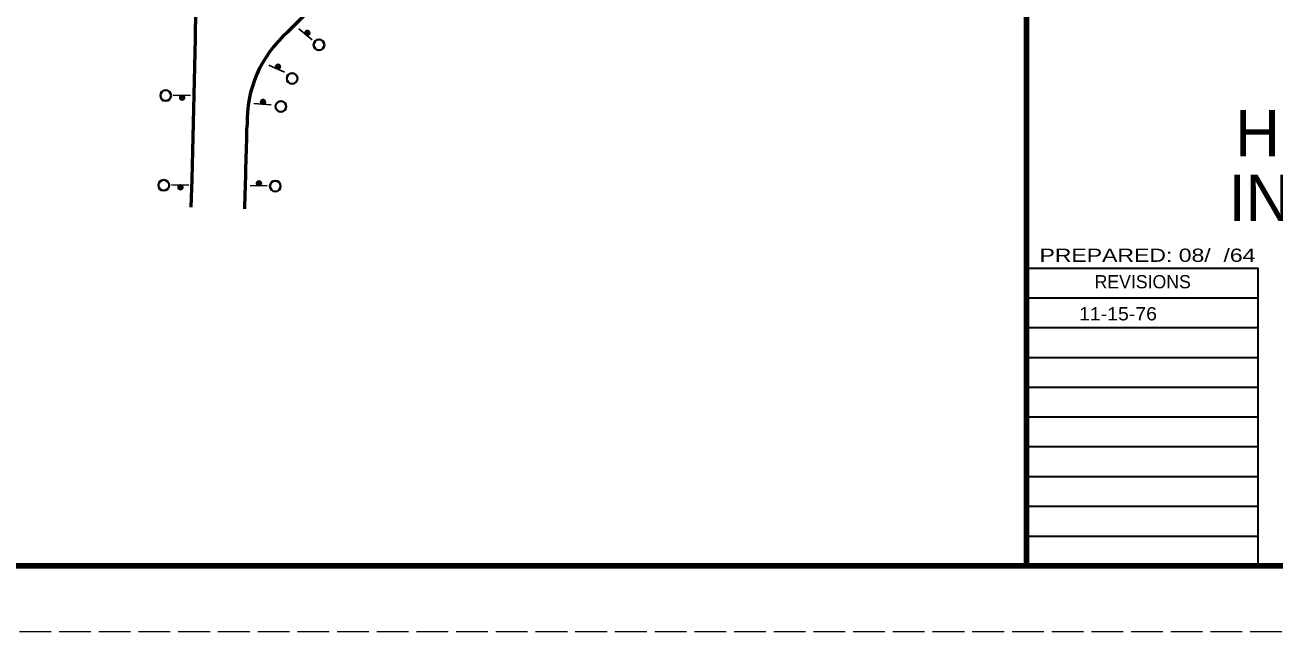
# Model space of a CAD drawing. Extents: x 354 to 1034, y -85 to 443.
# Drawn here: x 700.1 to 889, y 3 to 94.7 of the extents above; entities that cross this region are included whole.
import ezdxf
from ezdxf.enums import TextEntityAlignment as Align

# ---------------------------------------------------------------- set-up
doc = ezdxf.new("R2010")
doc.units = 0
doc.header["$LTSCALE"] = 0.8
doc.linetypes.add('LONG_DASHED', pattern=[7.5, 6, -1.5])
for name, color, linetype, lineweight in [('1', 7, 'Continuous', 40), ('4', 7, 'Continuous', 25), ('61', 7, 'Continuous', 35)]:
    doc.layers.add(name, color=color, linetype=linetype, lineweight=lineweight)

msp = doc.modelspace()

# ---------------------------------------------------------------- linework, layer by layer
at = {"layer": '1', "lineweight": 35}
for p, q in [((886.489, 53.4281), (851.509, 53.4281)), ((886.489, 48.9281), (851.509, 48.9281)), ((886.489, 44.4281), (851.509, 44.4281)), ((886.489, 39.9081), (851.509, 39.9081)), ((886.489, 35.4281), (851.509, 35.4281)), ((886.489, 30.9481), (851.509, 30.9481)), ((886.489, 26.4481), (851.509, 26.4481)), ((886.489, 21.9481), (851.509, 21.9481)), ((886.489, 17.4281), (851.509, 17.4281))]:
    msp.add_line(p, q, dxfattribs=at)
at = {"layer": '1', "lineweight": 158}
msp.add_lwpolyline([(851.489, 12.9881), (851.489, 104.5681), (1023.149, 104.5681)], dxfattribs=at)
at = {"layer": '1', "lineweight": 35}
msp.add_lwpolyline([(886.489, 12.9481), (886.489, 57.9081), (851.509, 57.9081)], dxfattribs=at)
at = {"layer": '1'}
for centre, radius in [((742.7867, 93.4986), 0.3159), ((742.7879, 93.4873), 0.2917), ((742.7843, 93.5214), 0.2835), ((742.793, 93.4936), 0.2754), ((742.7867, 93.4986), 0.2511), ((742.7867, 93.4986), 0.2349), ((742.793, 93.4936), 0.2268), ((742.793, 93.4936), 0.2106), ((742.7981, 93.4998), 0.1946), ((742.8032, 93.5061), 0.1782), ((742.8032, 93.5061), 0.162), ((742.8134, 93.5187), 0.1458), ((742.8056, 93.4834), 0.1296), ((742.8362, 93.5211), 0.1296), ((742.7993, 93.4885), 0.0891), ((742.719, 93.5952), 0.0081), ((742.835, 93.5325), 0.1218), ((742.8464, 93.5337), 0.0972), ((742.8515, 93.54), 0.0814), ((742.8565, 93.5463), 0.0648), ((742.8667, 93.5589), 0.0486), ((742.8769, 93.5715), 0.0324), ((742.8871, 93.5841), 0.0162), ((744.5585, 91.6963), 0.81), ((738.3574, 88.394), 0.3159), ((738.3492, 88.4154), 0.2835), ((738.3615, 88.3833), 0.2917), ((738.3648, 88.3907), 0.2754), ((738.3574, 88.394), 0.2511), ((738.3574, 88.394), 0.2349), ((738.3648, 88.3907), 0.2268), ((738.3648, 88.3907), 0.2106), ((738.3681, 88.3981), 0.1946), ((738.3714, 88.4055), 0.1782), ((738.3714, 88.4055), 0.162), ((738.3779, 88.4203), 0.1458), ((738.3796, 88.3841), 0.1296), ((738.267, 88.4698), 0.0081), ((738.3993, 88.4285), 0.1296), ((738.3952, 88.4392), 0.1218), ((738.3722, 88.3874), 0.0891), ((738.4059, 88.4433), 0.0972), ((738.4092, 88.4507), 0.0814), ((738.4125, 88.4581), 0.0648), ((738.4191, 88.4729), 0.0486), ((738.4257, 88.4877), 0.0324), ((738.4323, 88.5025), 0.0162), ((740.4924, 86.6135), 0.81), ((721.3898, 84.0298), 0.81), ((723.8717, 83.7226), 0.3159), ((723.8553, 83.7067), 0.2835), ((723.88, 83.7306), 0.2917), ((723.8798, 83.7225), 0.2754), ((723.8717, 83.7226), 0.2511), ((723.8717, 83.7226), 0.2349), ((723.8798, 83.7225), 0.2268), ((723.8798, 83.7225), 0.2106), ((723.8797, 83.7144), 0.1946), ((723.8796, 83.7063), 0.1782), ((723.8796, 83.7063), 0.162), ((723.8793, 83.6901), 0.1458), ((723.7578, 83.6922), 0.0081), ((723.887, 83.6656), 0.1218), ((723.8952, 83.6736), 0.1296), ((723.896, 83.7222), 0.1296), ((723.8949, 83.6574), 0.0972), ((723.8879, 83.7223), 0.0891), ((723.8948, 83.6493), 0.0814), ((723.8946, 83.6412), 0.0648), ((723.8943, 83.625), 0.0486), ((723.8941, 83.6088), 0.0324), ((723.8938, 83.5926), 0.0162), ((736.0951, 83.0729), 0.3159), ((736.0801, 83.0902), 0.2835), ((736.1026, 83.0642), 0.2917), ((736.1032, 83.0723), 0.2754), ((736.0951, 83.0729), 0.2511), ((736.0951, 83.0729), 0.2349), ((736.1032, 83.0723), 0.2268), ((736.1032, 83.0723), 0.2106), ((736.1037, 83.0804), 0.1946), ((736.1043, 83.0885), 0.1782), ((736.1043, 83.0885), 0.162), ((736.1054, 83.1046), 0.1458), ((735.9842, 83.1131), 0.0081), ((736.1193, 83.0712), 0.1296), ((736.1227, 83.1197), 0.1296), ((736.1152, 83.1283), 0.1218), ((736.1113, 83.0718), 0.0891), ((736.1239, 83.1358), 0.0972), ((736.1244, 83.1439), 0.0814), ((736.125, 83.152), 0.0648), ((736.1261, 83.1682), 0.0486), ((736.1272, 83.1843), 0.0324), ((736.1284, 83.2005), 0.0162), ((738.7981, 82.378), 0.81), ((721.0933, 70.4759), 0.81), ((723.6176, 70.1688), 0.3159), ((723.6011, 70.1529), 0.2835), ((723.6258, 70.1768), 0.2917), ((723.6257, 70.1687), 0.2754), ((723.6176, 70.1688), 0.2511), ((723.6176, 70.1688), 0.2349), ((723.6257, 70.1687), 0.2268), ((723.6257, 70.1687), 0.2106), ((723.6256, 70.1606), 0.1946), ((723.6254, 70.1525), 0.1782), ((723.6254, 70.1525), 0.162), ((723.6251, 70.1363), 0.1458), ((723.5037, 70.1384), 0.0081), ((723.6328, 70.1118), 0.1218), ((723.6411, 70.1198), 0.1296), ((723.6419, 70.1684), 0.1296), ((723.6408, 70.1036), 0.0972), ((723.6338, 70.1685), 0.0891), ((723.6406, 70.0955), 0.0814), ((723.6405, 70.0874), 0.0648), ((723.6402, 70.0712), 0.0486), ((723.6399, 70.055), 0.0324), ((723.6396, 70.0388), 0.0162), ((735.4772, 70.778), 0.3159), ((735.4607, 70.7939), 0.2835), ((735.4855, 70.77), 0.2917), ((735.4853, 70.7781), 0.2754), ((735.4772, 70.778), 0.2511), ((735.4772, 70.778), 0.2349), ((735.4853, 70.7781), 0.2268), ((735.4853, 70.7781), 0.2106), ((735.4852, 70.7862), 0.1946), ((735.485, 70.7943), 0.1782), ((735.485, 70.7943), 0.162), ((735.4848, 70.8105), 0.1458), ((735.3633, 70.8084), 0.0081), ((735.4924, 70.835), 0.1218), ((735.5007, 70.827), 0.1296), ((735.5015, 70.7784), 0.1296), ((735.5004, 70.8432), 0.0972), ((735.4934, 70.7783), 0.0891), ((735.5002, 70.8513), 0.0814), ((735.5001, 70.8594), 0.0648), ((735.4998, 70.8756), 0.0486), ((735.4995, 70.8918), 0.0324), ((735.4993, 70.908), 0.0162), ((737.951, 70.3489), 0.81)]:
    msp.add_circle(centre, radius, dxfattribs=at)
at = {"layer": '1', "lineweight": 53}
for centre, radius, start, end in [((-1518.816, 135.1904), 2245.0901, 358.26332, 1.73668), ((802.7781, 33.4224), 87.1189, 113.77313, 136.30699), ((751.7011, 80.0818), 18.0221, 131.38429, 181.69919), ((-1518.816, 135.1904), 2253.1901, 358.26332, 358.58492)]:
    msp.add_arc(centre, radius, start, end, dxfattribs=at)
at = {"layer": '4'}
for p, q in [((743.5358, 92.4543), (741.5213, 94.0857)), ((739.3512, 87.5792), (736.9831, 88.6335)), ((725.1168, 84.0412), (722.5249, 84.0862)), ((737.3077, 82.647), (734.7217, 82.8279)), ((724.8627, 70.4873), (722.2708, 70.5325)), ((736.7223, 70.4594), (734.1304, 70.4142))]:
    msp.add_line(p, q, dxfattribs=at)
for centre in [(742.7804, 93.5037), (738.35, 88.3973), (723.8636, 83.7227), (736.087, 83.0735), (723.6095, 70.1689), (735.4691, 70.7778)]:
    msp.add_circle(centre, 0.3321, dxfattribs=at)
at = {"layer": '61', "lineweight": 158}
msp.add_line((1023.149, 12.9881), (384.089, 13.0081), dxfattribs=at)
at = {"layer": '61', "linetype": 'LONG_DASHED', "lineweight": 13}
msp.add_line((1034.089, 3.0081), (354.029, 2.9881), dxfattribs=at)

# ---------------------------------------------------------------- texts
at = {"layer": '1'}
for s, p in [('HIGHWAY DELINEATORS', (939.7125, 74.8693)), ('INTERCHANGE SPACING ', (939.7409, 65.0871))]:
    msp.add_text(s, height=7, dxfattribs=at).set_placement(p, align=Align.CENTER)
for s, height, width, p in [('PREPARED: 08/  /64', 1.998, 1.3, (853.449, 58.9081)), ('11-15-76', 2, 1.1, (859.4213, 50.065))]:
    msp.add_text(s, height=height, dxfattribs=dict(at, width=width)).set_placement(p)
msp.add_text('REVISIONS', height=1.998, dxfattribs=at).set_placement((861.769, 54.9081))

doc.saveas('drawing.dxf')
